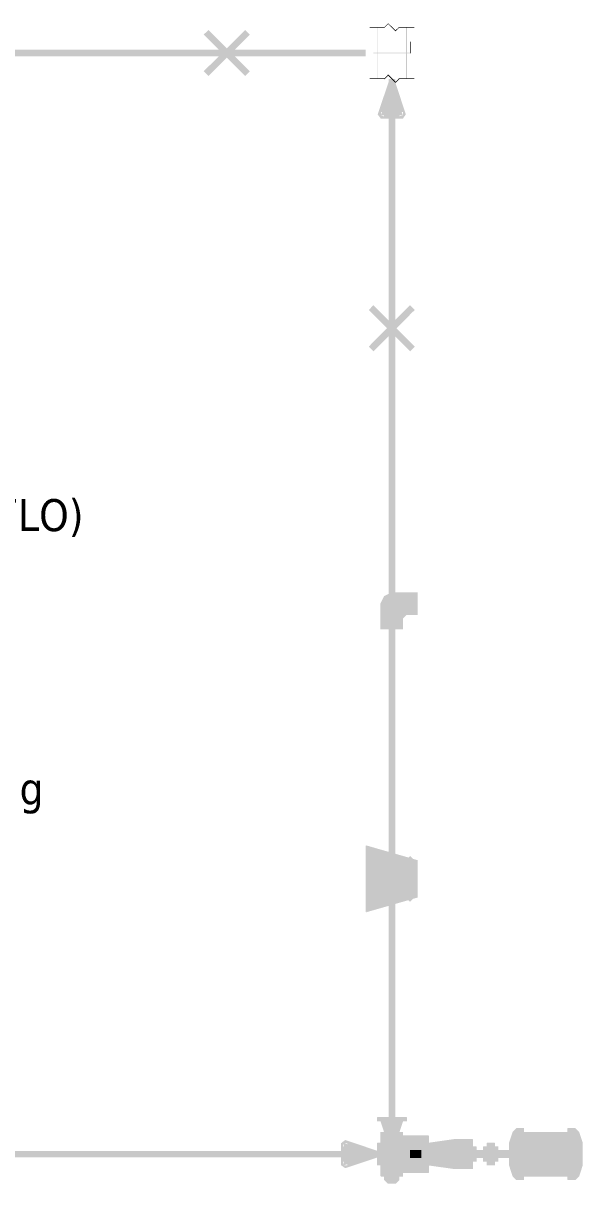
# Model space of a CAD drawing. Header units: inches. Extents: x 0.44 to 8.19, y 2.8 to 6.21.
# Drawn here: x 1.1335 to 1.2758, y 4.0584 to 4.3531 of the extents above; entities that cross this region are included whole.
import ezdxf

# ---------------------------------------------------------------- set-up
doc = ezdxf.new("R2010")
doc.units = ezdxf.units.IN
doc.header["$MEASUREMENT"] = 0
doc.layers.add('PDF2_Solid Fills', color=7, linetype='Continuous')
doc.layers.add('PDF2_Text', color=7, linetype='Continuous')
doc.styles.add('PDF Tahoma', font='tahoma.ttf')

msp = doc.modelspace()

# ---------------------------------------------------------------- hatches: boundary and pattern name
at = {"layer": 'PDF2_Solid Fills', "transparency": 33554687}
for color, points in [(1, [(1.18121, 4.35081), (1.18588, 4.34614), (1.18647, 4.3456), (1.18528, 4.3444), (1.17942, 4.35026), (1.18061, 4.3514)]), (1, [(1.19054, 4.34967), (1.18528, 4.3444), (1.18408, 4.3456), (1.18468, 4.34614), (1.18994, 4.3514), (1.19114, 4.35026)]), (1, [(1.18001, 4.34153), (1.18468, 4.34614), (1.18528, 4.34674), (1.18647, 4.3456), (1.18061, 4.33974), (1.17942, 4.34093)]), (1, [(1.18935, 4.34033), (1.18408, 4.3456), (1.18528, 4.34674), (1.18588, 4.34614), (1.19054, 4.34153), (1.19114, 4.34093), (1.18994, 4.33974)]), (1, [(1.22314, 4.28093), (1.2284, 4.27567), (1.22721, 4.27447), (1.22194, 4.27974), (1.2214, 4.28033), (1.22254, 4.28153)]), (1, [(1.23247, 4.27974), (1.22721, 4.27447), (1.22607, 4.27567), (1.22661, 4.27626), (1.23187, 4.28153), (1.23307, 4.28033)]), (1, [(1.22194, 4.2716), (1.22721, 4.27686), (1.2284, 4.27567), (1.22254, 4.26981), (1.2214, 4.271)]), (1, [(1.23128, 4.2704), (1.22661, 4.27507), (1.22607, 4.27567), (1.22721, 4.27686), (1.23307, 4.271), (1.23187, 4.26981)]), (1, [(1.22314, 4.14106), (1.22781, 4.13639), (1.2284, 4.13585), (1.22721, 4.13465), (1.2214, 4.14046), (1.22254, 4.14165)]), (1, [(1.23247, 4.13992), (1.22721, 4.13465), (1.22607, 4.13585), (1.23187, 4.14165), (1.23307, 4.14046)]), (1, [(1.22194, 4.13172), (1.22721, 4.13699), (1.2284, 4.13585), (1.22254, 4.12999), (1.2214, 4.13118)]), (1, [(1.23128, 4.13058), (1.22661, 4.13525), (1.22607, 4.13585), (1.22721, 4.13699), (1.23247, 4.13172), (1.23307, 4.13118), (1.23187, 4.12999)]), (256, [(1.23187, 4.06683), (1.23469, 4.06683), (1.23469, 4.06499), (1.23187, 4.06499)]), (256, [(1.24772, 4.06683), (1.25706, 4.06683), (1.25706, 4.06499), (1.24772, 4.06499)])]:
    msp.add_hatch(color=color, dxfattribs=at).paths.add_polyline_path(points)
at = {"layer": 'PDF2_Solid Fills', "true_color": 0x808080, "transparency": 33554687}
for points in [[(1.22163, 4.35215), (1.22358, 4.35215), (1.22358, 4.352), (1.22157, 4.352), (1.22157, 4.35215)], [(1.22537, 4.352), (1.22342, 4.352), (1.22342, 4.35215), (1.22542, 4.35215), (1.22542, 4.352)], [(1.22358, 4.35211), (1.22358, 4.33897), (1.22342, 4.33897), (1.22342, 4.35215), (1.22358, 4.35215)], [(1.22635, 4.35297), (1.22537, 4.352), (1.22526, 4.35211), (1.22629, 4.35314), (1.2264, 4.35303)], [(1.22808, 4.35113), (1.22618, 4.35303), (1.22629, 4.35314), (1.22635, 4.35308), (1.22825, 4.35124), (1.22831, 4.35118), (1.22814, 4.35107)], [(1.22917, 4.35206), (1.22825, 4.35113), (1.22814, 4.35107), (1.22803, 4.35118), (1.22808, 4.35124), (1.22906, 4.35215), (1.22911, 4.35221), (1.22922, 4.35211)], [(1.23096, 4.352), (1.229, 4.352), (1.229, 4.35215), (1.23107, 4.35215), (1.23107, 4.352)], [(1.23085, 4.33903), (1.23085, 4.35215), (1.23107, 4.35215), (1.23107, 4.33897), (1.23085, 4.33897)], [(1.23096, 4.35215), (1.23292, 4.35215), (1.23292, 4.352), (1.23085, 4.352), (1.23085, 4.35215)], [(1.23182, 4.3456), (1.23182, 4.34847), (1.23199, 4.34847), (1.23199, 4.34549), (1.23182, 4.34549)], [(1.21978, 4.34472), (1.06326, 4.34472), (1.06326, 4.3464), (1.2206, 4.3464), (1.2206, 4.34472)], [(1.23187, 4.34549), (1.2225, 4.34549), (1.2225, 4.34565), (1.23199, 4.34565), (1.23199, 4.34549)], [(1.22163, 4.33914), (1.22358, 4.33914), (1.22358, 4.33897), (1.22157, 4.33897), (1.22157, 4.33914)], [(1.22353, 4.33914), (1.22542, 4.33914), (1.22542, 4.33897), (1.22342, 4.33897), (1.22342, 4.33914)], [(1.22532, 4.33908), (1.22624, 4.34006), (1.22629, 4.34011), (1.2264, 4.33996), (1.22537, 4.33892), (1.22526, 4.33903)], [(1.22635, 4.34006), (1.22831, 4.33811), (1.22814, 4.338), (1.22618, 4.33996), (1.22629, 4.34011)], [(1.2264, 4.07525), (1.2264, 4.33897), (1.22808, 4.33897), (1.22808, 4.07438), (1.2264, 4.07438)], [(1.22808, 4.33817), (1.22906, 4.33908), (1.22911, 4.33914), (1.22922, 4.33903), (1.22825, 4.33806), (1.22814, 4.338), (1.22803, 4.33811)], [(1.22911, 4.33914), (1.23107, 4.33914), (1.23107, 4.33897), (1.229, 4.33897), (1.229, 4.33914)], [(1.23096, 4.33914), (1.23292, 4.33914), (1.23292, 4.33897), (1.23085, 4.33897), (1.23085, 4.33914)], [(1.229, 4.06033), (1.229, 4.07156), (1.22917, 4.07156), (1.22917, 4.06022), (1.229, 4.06022)], [(1.26079, 4.0715), (1.27197, 4.0715), (1.27197, 4.06032), (1.26079, 4.06032)], [(1.23551, 4.06125), (1.23551, 4.07064), (1.23568, 4.07064), (1.23568, 4.06114), (1.23551, 4.06114)], [(1.24317, 4.06967), (1.24317, 4.06212), (1.243, 4.06212), (1.243, 4.06972), (1.24317, 4.06972)], [(1.25054, 4.06776), (1.25429, 4.06776), (1.25429, 4.06401), (1.25054, 4.06401)], [(1.25146, 4.06868), (1.25331, 4.06868), (1.25331, 4.0631), (1.25146, 4.0631)], [(1.25233, 4.0631), (1.25233, 4.06879), (1.2525, 4.06879), (1.2525, 4.06304), (1.25233, 4.06304)], [(1.26079, 4.07064), (1.27208, 4.07064), (1.27208, 4.07047), (1.26069, 4.07047), (1.26069, 4.07064)], [(1.26079, 4.06972), (1.27208, 4.06972), (1.27208, 4.06956), (1.26069, 4.06956), (1.26069, 4.06972)], [(1.26079, 4.06879), (1.27208, 4.06879), (1.27208, 4.06863), (1.26069, 4.06863), (1.26069, 4.06879)], [(1.26079, 4.06787), (1.27208, 4.06787), (1.27208, 4.06771), (1.26069, 4.06771), (1.26069, 4.06787)], [(0.78722, 4.06674), (1.22433, 4.06674), (1.22433, 4.06506), (0.7864, 4.06506), (0.7864, 4.06674)], [(1.26079, 4.06694), (1.27208, 4.06694), (1.27208, 4.06674), (1.26069, 4.06674), (1.26069, 4.06694)], [(1.26079, 4.06597), (1.27208, 4.06597), (1.27208, 4.06581), (1.26069, 4.06581), (1.26069, 4.06597)], [(1.26079, 4.06506), (1.27208, 4.06506), (1.27208, 4.06489), (1.26069, 4.06489), (1.26069, 4.06506)], [(1.26079, 4.06413), (1.27208, 4.06413), (1.27208, 4.06396), (1.26069, 4.06396), (1.26069, 4.06413)], [(1.26079, 4.06321), (1.27208, 4.06321), (1.27208, 4.06304), (1.26069, 4.06304), (1.26069, 4.06321)], [(1.26079, 4.06228), (1.27208, 4.06228), (1.27208, 4.06212), (1.26069, 4.06212), (1.26069, 4.06228)], [(1.26079, 4.06131), (1.27208, 4.06131), (1.27208, 4.06114), (1.26069, 4.06114), (1.26069, 4.06131)]]:
    msp.add_hatch(color=8, dxfattribs=at).paths.add_polyline_path(points)
h = msp.add_hatch(color=8, dxfattribs=at)
h.paths.add_polyline_path([(1.22364, 4.32997), (1.22646, 4.33838), (1.22803, 4.33838), (1.23079, 4.32997), (1.23003, 4.32889), (1.22444, 4.32889)], flags=0)
h.paths.add_polyline_path([(1.22444, 4.33057), (1.23003, 4.33057), (1.23003, 4.32975), (1.22922, 4.32949), (1.22646, 4.33783), (1.22721, 4.33811), (1.22803, 4.33783), (1.22521, 4.32949), (1.22444, 4.32975)], flags=0)
h = msp.add_hatch(color=8, dxfattribs=at)
h.paths.add_polyline_path([(1.22433, 4.19922), (1.22433, 4.20578), (1.22526, 4.20763), (1.22532, 4.20768), (1.22721, 4.20861), (1.23378, 4.20861), (1.23383, 4.20856), (1.23383, 4.20296), (1.23378, 4.20285), (1.23096, 4.20285), (1.23096, 4.20296), (1.23101, 4.2029), (1.23008, 4.20199), (1.23003, 4.20204), (1.23008, 4.20204), (1.23008, 4.19922), (1.23003, 4.19917), (1.22444, 4.19917)], flags=0)
h.paths.add_polyline_path([(1.22444, 4.19928), (1.23003, 4.19928), (1.23003, 4.19922), (1.22993, 4.19922), (1.22993, 4.20199), (1.22999, 4.2021), (1.2309, 4.20301), (1.23378, 4.20301), (1.23378, 4.20296), (1.23367, 4.20296), (1.23367, 4.20856), (1.23378, 4.20856), (1.23378, 4.20844), (1.22721, 4.20844), (1.22721, 4.20856), (1.22726, 4.20844), (1.22542, 4.20751), (1.22537, 4.20763), (1.22542, 4.20757), (1.2245, 4.20572), (1.22444, 4.20572), (1.2245, 4.20572), (1.2245, 4.19922), (1.22444, 4.19922)], flags=0)
at = {"layer": 'PDF2_Solid Fills', "true_color": 0xc0c0c0, "transparency": 33554687}
for points in [[(1.22444, 4.19922), (1.22444, 4.20572), (1.22537, 4.20763), (1.22721, 4.20856), (1.23378, 4.20856), (1.23378, 4.20296), (1.23096, 4.20296), (1.23003, 4.20199), (1.23003, 4.19922)], [(1.22071, 4.14421), (1.22071, 4.12744), (1.23378, 4.13118), (1.23378, 4.14046)], [(1.23096, 4.06868), (1.23471, 4.06868), (1.23471, 4.0631), (1.23096, 4.0631)]]:
    msp.add_hatch(color=9, dxfattribs=at).paths.add_polyline_path(points)
at = {"layer": 'PDF2_Solid Fills', "true_color": 0x808080, "transparency": 33554687}
h = msp.add_hatch(color=8, dxfattribs=at)
h.paths.add_polyline_path([(1.22081, 4.14421), (1.22081, 4.12744), (1.22071, 4.12744), (1.22071, 4.1275), (1.23372, 4.13124), (1.23378, 4.13118), (1.23367, 4.13118), (1.23367, 4.14046), (1.23378, 4.14046), (1.23372, 4.1404), (1.22071, 4.14415), (1.22071, 4.14421)], flags=0)
h.paths.add_polyline_path([(1.22071, 4.14432), (1.23378, 4.14057), (1.23383, 4.14046), (1.23383, 4.13118), (1.23378, 4.13108), (1.22071, 4.12733), (1.2206, 4.12744), (1.2206, 4.14421)], flags=0)
h = msp.add_hatch(color=8, dxfattribs=at)
h.paths.add_polyline_path([(1.22353, 4.07531), (1.23096, 4.07531), (1.23107, 4.07525), (1.23107, 4.07428), (1.23096, 4.07422), (1.22353, 4.07422), (1.22342, 4.07428), (1.22342, 4.07525)], flags=0)
h.paths.add_polyline_path([(1.22358, 4.07525), (1.22358, 4.07428), (1.22353, 4.07428), (1.22353, 4.07438), (1.23096, 4.07438), (1.23096, 4.07428), (1.23085, 4.07428), (1.23085, 4.07525), (1.23096, 4.07525), (1.23096, 4.07514), (1.22353, 4.07514), (1.22353, 4.07525)], flags=0)
at = {"layer": 'PDF2_Solid Fills', "true_color": 0x00c000, "transparency": 33554687}
for points in [[(1.22353, 4.07525), (1.23096, 4.07525), (1.23096, 4.07428), (1.22353, 4.07428)], [(1.22444, 4.07428), (1.23003, 4.07428), (1.22911, 4.0715), (1.22911, 4.0594), (1.22814, 4.05843), (1.22629, 4.05843), (1.22537, 4.0594), (1.22537, 4.0715)], [(1.22444, 4.0715), (1.22536, 4.0715), (1.22536, 4.06032), (1.22444, 4.06032)], [(1.22911, 4.0715), (1.23003, 4.0715), (1.23003, 4.06032), (1.22911, 4.06032)], [(1.2589, 4.07243), (1.26079, 4.07243), (1.26079, 4.0594), (1.2589, 4.0594), (1.25797, 4.06033), (1.25706, 4.0631), (1.25706, 4.06868), (1.25797, 4.0715)], [(1.27197, 4.07243), (1.27382, 4.07243), (1.27479, 4.0715), (1.27572, 4.06868), (1.27572, 4.0631), (1.27479, 4.06033), (1.27382, 4.0594), (1.27197, 4.0594)], [(1.22353, 4.06868), (1.22444, 4.06868), (1.22444, 4.0631), (1.22353, 4.0631)], [(1.23003, 4.07058), (1.23654, 4.07058), (1.23654, 4.06125), (1.23003, 4.06125)], [(1.23096, 4.06868), (1.23187, 4.06868), (1.23187, 4.0631), (1.23096, 4.0631)], [(1.23096, 4.06776), (1.23281, 4.06776), (1.23281, 4.06401), (1.23096, 4.06401)], [(1.23654, 4.06868), (1.24306, 4.06967), (1.24772, 4.06967), (1.24772, 4.06218), (1.24306, 4.06218), (1.23654, 4.0631)], [(1.24772, 4.06776), (1.24864, 4.06776), (1.24864, 4.06401), (1.24772, 4.06401)]]:
    msp.add_hatch(color=92, dxfattribs=at).paths.add_polyline_path(points)
at = {"layer": 'PDF2_Solid Fills', "true_color": 0x808080, "transparency": 33554687}
h = msp.add_hatch(color=8, dxfattribs=at)
h.paths.add_polyline_path([(1.22444, 4.07438), (1.23003, 4.07438), (1.23008, 4.07428), (1.22917, 4.07146), (1.22911, 4.0715), (1.22917, 4.0715), (1.22917, 4.05931), (1.22825, 4.05838), (1.22624, 4.05838), (1.22532, 4.05931), (1.22526, 4.0594), (1.22526, 4.0715), (1.22537, 4.0715), (1.22526, 4.07146), (1.22433, 4.07428)], flags=0)
h.paths.add_polyline_path([(1.2245, 4.07433), (1.22542, 4.0715), (1.22542, 4.0594), (1.22537, 4.0594), (1.22542, 4.05946), (1.22635, 4.05849), (1.22629, 4.05843), (1.22629, 4.05854), (1.22814, 4.05854), (1.22814, 4.05843), (1.22808, 4.05849), (1.22906, 4.05946), (1.22911, 4.0594), (1.229, 4.0594), (1.229, 4.0715), (1.22993, 4.07433), (1.23003, 4.07428), (1.23003, 4.07422), (1.22444, 4.07422), (1.22444, 4.07428)], flags=0)
h = msp.add_hatch(color=8, dxfattribs=at)
h.paths.add_polyline_path([(1.22444, 4.07156), (1.22537, 4.07156), (1.22542, 4.0715), (1.22542, 4.06033), (1.22537, 4.06022), (1.22444, 4.06022), (1.22433, 4.06033), (1.22433, 4.0715)], flags=0)
h.paths.add_polyline_path([(1.2245, 4.0715), (1.2245, 4.06033), (1.22444, 4.06033), (1.22444, 4.06039), (1.22537, 4.06039), (1.22537, 4.06033), (1.22526, 4.06033), (1.22526, 4.0715), (1.22537, 4.0715), (1.22537, 4.0714), (1.22444, 4.0714), (1.22444, 4.0715)], flags=0)
h = msp.add_hatch(color=8, dxfattribs=at)
h.paths.add_polyline_path([(1.23003, 4.0714), (1.22911, 4.0714), (1.22911, 4.0715), (1.22917, 4.0715), (1.22917, 4.06033), (1.22911, 4.06033), (1.22911, 4.06039), (1.23003, 4.06039), (1.23003, 4.06033), (1.22993, 4.06033), (1.22993, 4.0715), (1.23003, 4.0715)], flags=0)
h.paths.add_polyline_path([(1.23008, 4.0715), (1.23008, 4.06033), (1.23003, 4.06022), (1.22911, 4.06022), (1.229, 4.06033), (1.229, 4.0715), (1.22911, 4.07156), (1.23003, 4.07156)], flags=0)
h = msp.add_hatch(color=8, dxfattribs=at)
h.paths.add_polyline_path([(1.2589, 4.07254), (1.26079, 4.07254), (1.26085, 4.07243), (1.26085, 4.0594), (1.26079, 4.05931), (1.25885, 4.05931), (1.25792, 4.06028), (1.257, 4.0631), (1.257, 4.06874), (1.25792, 4.0715), (1.25792, 4.07156)], flags=0)
h.paths.add_polyline_path([(1.259, 4.07237), (1.25803, 4.07146), (1.25797, 4.0715), (1.25808, 4.07146), (1.25717, 4.06868), (1.25706, 4.06868), (1.25717, 4.06868), (1.25717, 4.0631), (1.25706, 4.0631), (1.25717, 4.06315), (1.25808, 4.06033), (1.25797, 4.06033), (1.25803, 4.06039), (1.259, 4.05946), (1.2589, 4.0594), (1.2589, 4.05946), (1.26079, 4.05946), (1.26079, 4.0594), (1.26069, 4.0594), (1.26069, 4.07243), (1.26079, 4.07243), (1.26079, 4.07237), (1.2589, 4.07237), (1.2589, 4.07243)], flags=0)
h = msp.add_hatch(color=8, dxfattribs=at)
h.paths.add_polyline_path([(1.26079, 4.07156), (1.27197, 4.07156), (1.27208, 4.0715), (1.27208, 4.06033), (1.27197, 4.06022), (1.26079, 4.06022), (1.26069, 4.06033), (1.26069, 4.0715)], flags=0)
h.paths.add_polyline_path([(1.26085, 4.0715), (1.26085, 4.06033), (1.26079, 4.06033), (1.26079, 4.06039), (1.27197, 4.06039), (1.27197, 4.06033), (1.27186, 4.06033), (1.27186, 4.0715), (1.27197, 4.0715), (1.27197, 4.0714), (1.26079, 4.0714), (1.26079, 4.0715)], flags=0)
h = msp.add_hatch(color=8, dxfattribs=at)
h.paths.add_polyline_path([(1.27197, 4.07254), (1.27382, 4.07254), (1.27388, 4.07249), (1.27485, 4.07156), (1.27485, 4.0715), (1.27576, 4.06874), (1.27576, 4.0631), (1.27485, 4.06028), (1.27388, 4.05931), (1.27197, 4.05931), (1.27186, 4.0594), (1.27186, 4.07243)], flags=0)
h.paths.add_polyline_path([(1.27208, 4.07243), (1.27208, 4.0594), (1.27197, 4.0594), (1.27197, 4.05946), (1.27382, 4.05946), (1.27382, 4.0594), (1.27376, 4.05946), (1.27468, 4.06039), (1.27479, 4.06033), (1.27468, 4.06033), (1.27561, 4.06315), (1.27572, 4.0631), (1.27561, 4.0631), (1.27561, 4.06868), (1.27572, 4.06868), (1.27561, 4.06868), (1.27468, 4.07146), (1.27479, 4.0715), (1.27468, 4.07146), (1.27376, 4.07237), (1.27382, 4.07243), (1.27382, 4.07237), (1.27197, 4.07237), (1.27197, 4.07243)], flags=0)
h = msp.add_hatch(color=8, dxfattribs=at)
h.paths.add_polyline_path([(1.21539, 4.0695), (1.22374, 4.06668), (1.22374, 4.06511), (1.21539, 4.06233), (1.21431, 4.0631), (1.21431, 4.06868)], flags=0)
h.paths.add_polyline_path([(1.21593, 4.06868), (1.21593, 4.0631), (1.21511, 4.0631), (1.21485, 4.06392), (1.22325, 4.06668), (1.22353, 4.06592), (1.22325, 4.06511), (1.21485, 4.06793), (1.21511, 4.06868)], flags=0)
h = msp.add_hatch(color=8, dxfattribs=at)
h.paths.add_polyline_path([(1.22353, 4.06879), (1.22444, 4.06879), (1.2245, 4.06868), (1.2245, 4.0631), (1.22444, 4.06304), (1.22353, 4.06304), (1.22342, 4.0631), (1.22342, 4.06868)], flags=0)
h.paths.add_polyline_path([(1.22358, 4.06868), (1.22358, 4.0631), (1.22353, 4.0631), (1.22353, 4.06321), (1.22444, 4.06321), (1.22444, 4.0631), (1.22433, 4.0631), (1.22433, 4.06868), (1.22444, 4.06868), (1.22444, 4.06863), (1.22353, 4.06863), (1.22353, 4.06868)], flags=0)
h = msp.add_hatch(color=8, dxfattribs=at)
h.paths.add_polyline_path([(1.23003, 4.07064), (1.23654, 4.07064), (1.23665, 4.07058), (1.23665, 4.06125), (1.23654, 4.06114), (1.23003, 4.06114), (1.22993, 4.06125), (1.22993, 4.07058)], flags=0)
h.paths.add_polyline_path([(1.23008, 4.07058), (1.23008, 4.06125), (1.23003, 4.06125), (1.23003, 4.06131), (1.23654, 4.06131), (1.23654, 4.06125), (1.23649, 4.06125), (1.23649, 4.07058), (1.23654, 4.07058), (1.23654, 4.07047), (1.23003, 4.07047), (1.23003, 4.07058)], flags=0)
h = msp.add_hatch(color=8, dxfattribs=at)
h.paths.add_polyline_path([(1.23096, 4.06879), (1.23469, 4.06879), (1.23475, 4.06868), (1.23475, 4.0631), (1.23469, 4.06304), (1.23096, 4.06304), (1.23085, 4.0631), (1.23085, 4.06868)], flags=0)
h.paths.add_polyline_path([(1.23107, 4.06868), (1.23107, 4.0631), (1.23096, 4.0631), (1.23096, 4.06321), (1.23469, 4.06321), (1.23469, 4.0631), (1.2346, 4.0631), (1.2346, 4.06868), (1.23469, 4.06868), (1.23469, 4.06863), (1.23096, 4.06863), (1.23096, 4.06868)], flags=0)
h = msp.add_hatch(color=8, dxfattribs=at)
h.paths.add_polyline_path([(1.23107, 4.06868), (1.23107, 4.0631), (1.23096, 4.0631), (1.23096, 4.06321), (1.23187, 4.06321), (1.23187, 4.0631), (1.23182, 4.0631), (1.23182, 4.06868), (1.23187, 4.06868), (1.23187, 4.06863), (1.23096, 4.06863), (1.23096, 4.06868)], flags=0)
h.paths.add_polyline_path([(1.23096, 4.06879), (1.23187, 4.06879), (1.23199, 4.06868), (1.23199, 4.0631), (1.23187, 4.06304), (1.23096, 4.06304), (1.23085, 4.0631), (1.23085, 4.06868)], flags=0)
h = msp.add_hatch(color=8, dxfattribs=at)
h.paths.add_polyline_path([(1.23292, 4.06776), (1.23292, 4.06401), (1.23281, 4.06396), (1.23096, 4.06396), (1.23085, 4.06401), (1.23085, 4.06776), (1.23096, 4.06787), (1.23281, 4.06787)], flags=0)
h.paths.add_polyline_path([(1.23281, 4.06771), (1.23096, 4.06771), (1.23096, 4.06776), (1.23107, 4.06776), (1.23107, 4.06401), (1.23096, 4.06401), (1.23096, 4.06413), (1.23281, 4.06413), (1.23281, 4.06401), (1.23275, 4.06401), (1.23275, 4.06776), (1.23281, 4.06776)], flags=0)
h = msp.add_hatch(color=8, dxfattribs=at)
h.paths.add_polyline_path([(1.23654, 4.06879), (1.24306, 4.06972), (1.24772, 4.06972), (1.24783, 4.06967), (1.24783, 4.06218), (1.24772, 4.06212), (1.24306, 4.06212), (1.23654, 4.06304), (1.23649, 4.0631), (1.23649, 4.06868)], flags=0)
h.paths.add_polyline_path([(1.23665, 4.06868), (1.23665, 4.0631), (1.23654, 4.0631), (1.23654, 4.06321), (1.24311, 4.06228), (1.24306, 4.06218), (1.24306, 4.06228), (1.24772, 4.06228), (1.24772, 4.06218), (1.24767, 4.06218), (1.24767, 4.06967), (1.24772, 4.06967), (1.24772, 4.06956), (1.24306, 4.06956), (1.24306, 4.06967), (1.24311, 4.06956), (1.23654, 4.06863), (1.23654, 4.06868)], flags=0)
h = msp.add_hatch(color=8, dxfattribs=at)
h.paths.add_polyline_path([(1.24772, 4.06787), (1.24864, 4.06787), (1.24875, 4.06776), (1.24875, 4.06401), (1.24864, 4.06396), (1.24772, 4.06396), (1.24767, 4.06401), (1.24767, 4.06776)], flags=0)
h.paths.add_polyline_path([(1.24783, 4.06776), (1.24783, 4.06401), (1.24772, 4.06401), (1.24772, 4.06413), (1.24864, 4.06413), (1.24864, 4.06401), (1.24858, 4.06401), (1.24858, 4.06776), (1.24864, 4.06776), (1.24864, 4.06771), (1.24772, 4.06771), (1.24772, 4.06776)], flags=0)
h = msp.add_hatch(color=8, dxfattribs=at)
h.paths.add_polyline_path([(1.25054, 4.06787), (1.25429, 4.06787), (1.25433, 4.06776), (1.25433, 4.06401), (1.25429, 4.06396), (1.25054, 4.06396), (1.25043, 4.06401), (1.25043, 4.06776)], flags=0)
h.paths.add_polyline_path([(1.2506, 4.06776), (1.2506, 4.06401), (1.25054, 4.06401), (1.25054, 4.06413), (1.25429, 4.06413), (1.25429, 4.06401), (1.25418, 4.06401), (1.25418, 4.06776), (1.25429, 4.06776), (1.25429, 4.06771), (1.25054, 4.06771), (1.25054, 4.06776)], flags=0)
h = msp.add_hatch(color=8, dxfattribs=at)
h.paths.add_polyline_path([(1.25146, 4.06879), (1.25331, 4.06879), (1.25342, 4.06868), (1.25342, 4.0631), (1.25331, 4.06304), (1.25146, 4.06304), (1.25136, 4.0631), (1.25136, 4.06868)], flags=0)
h.paths.add_polyline_path([(1.25157, 4.06868), (1.25157, 4.0631), (1.25146, 4.0631), (1.25146, 4.06321), (1.25331, 4.06321), (1.25331, 4.0631), (1.25325, 4.0631), (1.25325, 4.06868), (1.25331, 4.06868), (1.25331, 4.06863), (1.25146, 4.06863), (1.25146, 4.06868)], flags=0)
h = msp.add_hatch(color=8, dxfattribs=at)
h.paths.add_polyline_path([(1.23187, 4.06694), (1.23469, 4.06694), (1.23475, 4.06683), (1.23475, 4.065), (1.23469, 4.06489), (1.23187, 4.06489), (1.23182, 4.065), (1.23182, 4.06683)], flags=0)
h.paths.add_polyline_path([(1.23199, 4.06683), (1.23199, 4.065), (1.23187, 4.065), (1.23187, 4.06506), (1.23469, 4.06506), (1.23469, 4.065), (1.2346, 4.065), (1.2346, 4.06683), (1.23469, 4.06683), (1.23469, 4.06674), (1.23187, 4.06674), (1.23187, 4.06683)], flags=0)
h = msp.add_hatch(color=8, dxfattribs=at)
h.paths.add_polyline_path([(1.24772, 4.06694), (1.25706, 4.06694), (1.25717, 4.06683), (1.25717, 4.065), (1.25706, 4.06489), (1.24772, 4.06489), (1.24767, 4.065), (1.24767, 4.06683)], flags=0)
h.paths.add_polyline_path([(1.24783, 4.06683), (1.24783, 4.065), (1.24772, 4.065), (1.24772, 4.06506), (1.25706, 4.06506), (1.25706, 4.065), (1.257, 4.065), (1.257, 4.06683), (1.25706, 4.06683), (1.25706, 4.06674), (1.24772, 4.06674), (1.24772, 4.06683)], flags=0)

# ---------------------------------------------------------------- linework, layer by layer
at = {"layer": 'PDF2_Solid Fills', "color": 9, "true_color": 0xc0c0c0, "transparency": 33554687}
for points in [[(1.22444, 4.32975), (1.22721, 4.33811), (1.23003, 4.32975)], [(1.21511, 4.06868), (1.22353, 4.06592), (1.21511, 4.0631)]]:
    msp.add_solid(points, dxfattribs=at)

# ---------------------------------------------------------------- texts
at = {"layer": 'PDF2_Text', "transparency": 33554687, "char_height": 0.0081332, "attachment_point": 4, "style": 'PDF Tahoma'}
for s, insert in [('Curve: Selected (PUMP-FLO)', (1.01341, 4.22747)), ('P suct Total: -0,2552 psi g', (1.01341, 4.15756))]:
    msp.add_mtext(s, dxfattribs=dict(at, insert=insert))

doc.saveas('drawing.dxf')
